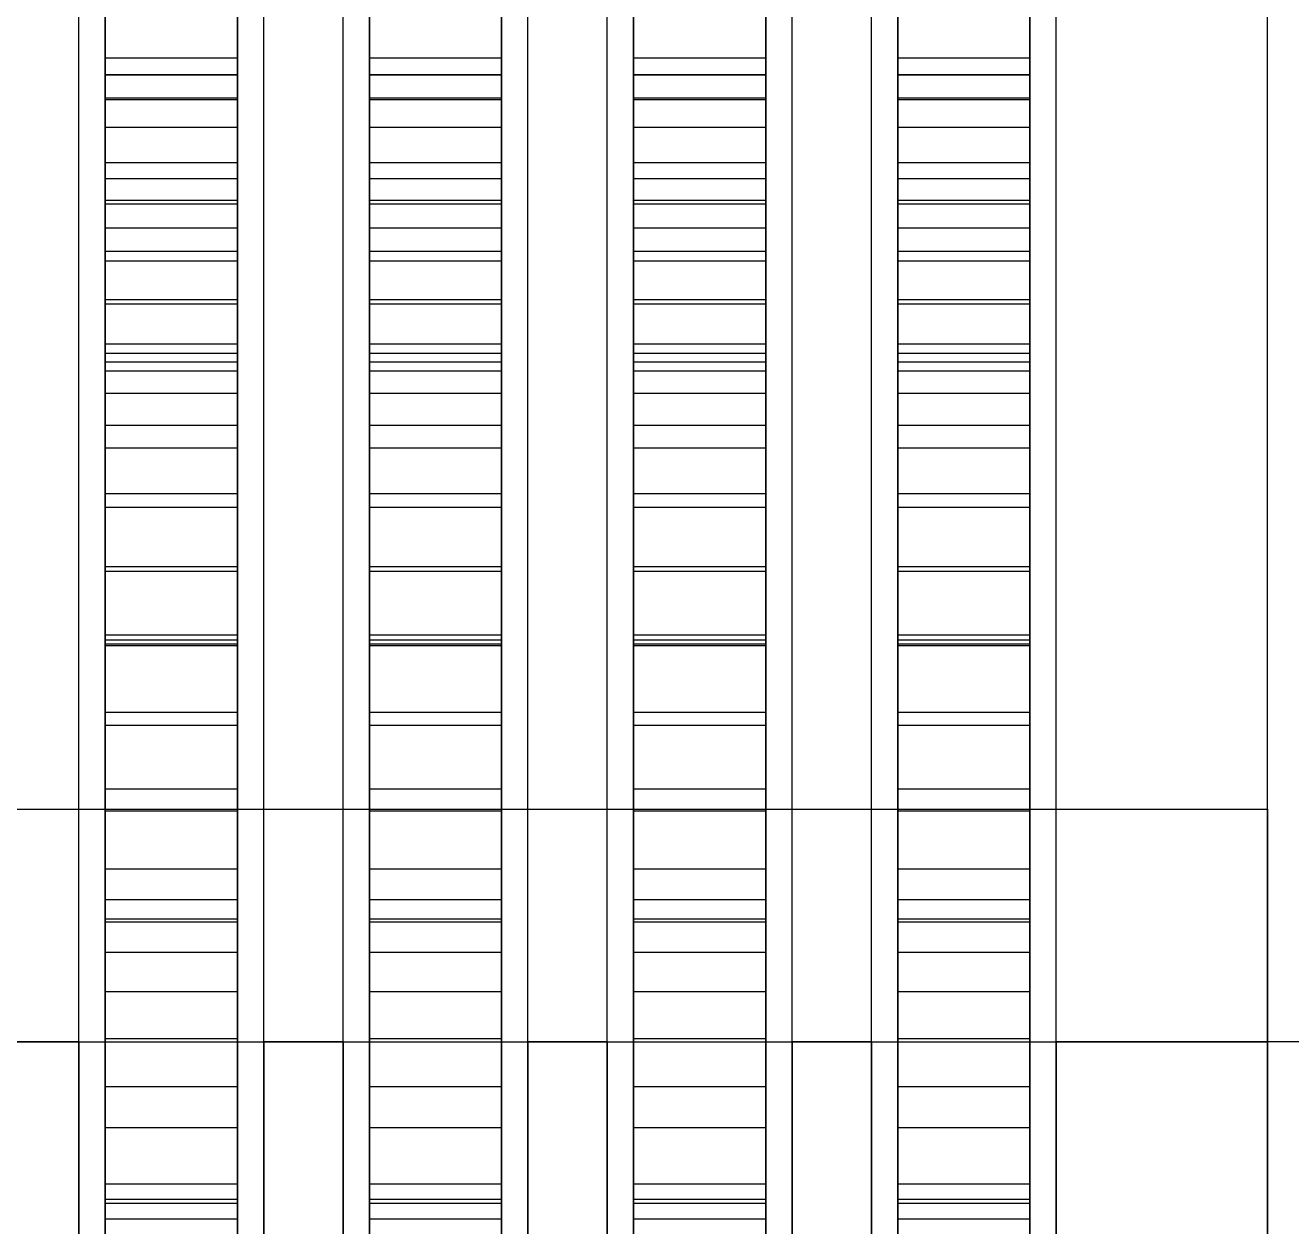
# Model space of a CAD drawing. Header units: millimetres. Extents: x -191664 to 191490, y -197311 to 10263.
# Drawn here: x 365.9 to 461.8, y -117543.9 to -117453.1 of the extents above; entities that cross this region are included whole.
import ezdxf

# ---------------------------------------------------------------- set-up
doc = ezdxf.new("R2010")
doc.units = ezdxf.units.MM
doc.layers.add('DET_briquetadora_frontal', color=7, linetype='Continuous', lineweight=0)
doc.layers.add('R15_COTAS_TRANSPORTE_P', color=1, linetype='Continuous', lineweight=0)
doc.dimstyles.new('PLANTA_20', dxfattribs={"dimtxt": 50, "dimasz": 30, "dimexe": 30, "dimexo": 16, "dimgap": 20, "dimtad": 1, "dimtih": 1, "dimtoh": 1, "dimdec": 1, "dimzin": 0, "dimdsep": 46, "dimcen": 0.09, "dimadec": 0, "dimazin": 0, "dimtfac": 1, "dimtdec": 4, "dimtofl": 0, "dimtmove": 0, "dimatfit": 3, "dimfxl": 1, "dimtolj": 1, "dimtzin": 0, "dimarcsym": 0})

# ---------------------------------------------------------------- blocks, each defined once
blk = doc.blocks.new('*D131')
at = {"layer": 'Defpoints', "color": 0, "transparency": 16777216}
for p in [(1100, -183968.149), (1139.797, -184162.657), (1104.615, -184212), (1304.615, -184212), (1304.615, -184212)]:
    blk.add_point(p, dxfattribs=at)
at = {"layer": 'R15_COTAS_TRANSPORTE_P', "color": 0, "lineweight": -2, "transparency": 16777216}
blk.add_arc((1304.615, -184212), 172.047, 140.00345, 169.99655, dxfattribs=at)
at = {"layer": 'R15_COTAS_TRANSPORTE_P', "color": 0, "transparency": 16777216}
for points in [[(1169.278, -184097.883), (1176.349, -184104.954), (1194.026, -184080.205)], [(1140.165, -184182.55), (1130.204, -184181.678), (1132.569, -184212)]]:
    blk.add_solid(points, dxfattribs=at)
blk = doc.blocks.new('*D132')
at = {"layer": 'Defpoints', "color": 0, "transparency": 16777216}
for p in [(-500, -194490), (-500, -194490), (500, -194490), (203.29, -194656.683), (439.693, -194832.02)]:
    blk.add_point(p, dxfattribs=at)
at = {"layer": 'R15_COTAS_TRANSPORTE_P', "color": 0, "lineweight": -2, "transparency": 16777216}
blk.add_arc((-500, -194490), 722.772, 342.378337, 357.621663, dxfattribs=at)
at = {"layer": 'R15_COTAS_TRANSPORTE_P', "color": 0, "transparency": 16777216}
for points in [[(217.151, -194519.89), (227.149, -194520.097), (222.772, -194490)], [(193.59, -194710.417), (184.124, -194707.193), (179.184, -194737.203)]]:
    blk.add_solid(points, dxfattribs=at)
blk = doc.blocks.new('*D133')
at = {"layer": 'Defpoints', "color": 0, "transparency": 16777216}
for p in [(439.693, -194147.98), (217.885, -194406.091), (-500, -194490), (-500, -194490), (500, -194490)]:
    blk.add_point(p, dxfattribs=at)
at = {"layer": 'R15_COTAS_TRANSPORTE_P', "color": 0, "lineweight": -2, "transparency": 16777216}
blk.add_arc((-500, -194490), 722.772, 2.378337, 17.621663, dxfattribs=at)
at = {"layer": 'R15_COTAS_TRANSPORTE_P', "color": 0, "transparency": 16777216}
for points in [[(184.124, -194272.807), (193.59, -194269.583), (179.184, -194242.797)], [(227.149, -194459.903), (217.151, -194460.11), (222.772, -194490)]]:
    blk.add_solid(points, dxfattribs=at)

msp = doc.modelspace()

# ---------------------------------------------------------------- linework, layer by layer
at = {"layer": 'DET_briquetadora_frontal', "color": 117, "true_color": 0x376c5b}
for p, q in [((372, -117455.522), (372, -117223.687)), ((382, -117455.522), (382, -117223.687)), ((392, -117455.522), (392, -117223.687)), ((402, -117455.522), (402, -117223.687)), ((412, -117455.522), (412, -117223.687)), ((422, -117455.522), (422, -117223.687)), ((432, -117455.522), (432, -117223.687)), ((442, -117455.522), (442, -117223.687)), ((372, -117463.452), (372, -117231.618)), ((382, -117463.452), (382, -117231.618)), ((392, -117463.452), (392, -117231.618)), ((402, -117463.452), (402, -117231.618)), ((412, -117463.452), (412, -117231.618)), ((422, -117463.452), (422, -117231.618)), ((432, -117463.452), (432, -117231.618)), ((442, -117463.452), (442, -117231.618)), ((372, -117436.052), (372, -117456.779)), ((382, -117436.052), (382, -117456.779)), ((392, -117436.052), (392, -117456.779)), ((402, -117436.052), (402, -117456.779)), ((412, -117436.052), (412, -117456.779)), ((422, -117436.052), (422, -117456.779)), ((432, -117436.052), (432, -117456.779)), ((442, -117436.052), (442, -117456.779)), ((372, -117438.484), (372, -117458.674)), ((382, -117438.484), (382, -117458.674)), ((392, -117438.484), (392, -117458.674)), ((402, -117438.484), (402, -117458.674)), ((412, -117438.484), (412, -117458.674)), ((422, -117438.484), (422, -117458.674)), ((432, -117438.484), (432, -117458.674)), ((442, -117438.484), (442, -117458.674)), ((372, -117456.8), (372, -117455.522)), ((372, -117455.522), (382, -117455.522)), ((382, -117456.8), (382, -117455.522)), ((392, -117456.8), (392, -117455.522)), ((392, -117455.522), (402, -117455.522)), ((402, -117456.8), (402, -117455.522)), ((412, -117456.8), (412, -117455.522)), ((412, -117455.522), (422, -117455.522)), ((422, -117456.8), (422, -117455.522)), ((432, -117456.8), (432, -117455.522)), ((432, -117455.522), (442, -117455.522)), ((442, -117456.8), (442, -117455.522)), ((372, -117456.779), (372, -117477.861)), ((372, -117456.779), (382, -117456.779)), ((372, -117458.552), (372, -117456.8)), ((372, -117456.8), (382, -117456.8)), ((382, -117456.779), (382, -117477.861)), ((382, -117458.552), (382, -117456.8)), ((392, -117456.779), (392, -117477.861)), ((392, -117456.779), (402, -117456.779)), ((392, -117458.552), (392, -117456.8)), ((392, -117456.8), (402, -117456.8)), ((402, -117456.779), (402, -117477.861)), ((402, -117458.552), (402, -117456.8)), ((412, -117456.779), (412, -117477.861)), ((412, -117456.779), (422, -117456.779)), ((412, -117458.552), (412, -117456.8)), ((412, -117456.8), (422, -117456.8)), ((422, -117456.779), (422, -117477.861)), ((422, -117458.552), (422, -117456.8)), ((432, -117456.779), (432, -117477.861)), ((432, -117456.779), (442, -117456.779)), ((432, -117458.552), (432, -117456.8)), ((432, -117456.8), (442, -117456.8)), ((442, -117456.779), (442, -117477.861)), ((442, -117458.552), (442, -117456.8)), ((372, -117460.772), (372, -117458.552)), ((372, -117458.552), (382, -117458.552)), ((372, -117458.674), (372, -117479.211)), ((372, -117458.674), (382, -117458.674)), ((382, -117460.772), (382, -117458.552)), ((382, -117458.674), (382, -117479.211)), ((392, -117460.772), (392, -117458.552)), ((392, -117458.552), (402, -117458.552)), ((392, -117458.674), (392, -117479.211)), ((392, -117458.674), (402, -117458.674)), ((402, -117460.772), (402, -117458.552)), ((402, -117458.674), (402, -117479.211)), ((412, -117460.772), (412, -117458.552)), ((412, -117458.552), (422, -117458.552)), ((412, -117458.674), (412, -117479.211)), ((412, -117458.674), (422, -117458.674)), ((422, -117460.772), (422, -117458.552)), ((422, -117458.674), (422, -117479.211)), ((432, -117460.772), (432, -117458.552)), ((432, -117458.552), (442, -117458.552)), ((432, -117458.674), (432, -117479.211)), ((432, -117458.674), (442, -117458.674)), ((442, -117460.772), (442, -117458.552)), ((442, -117458.674), (442, -117479.211)), ((372, -117463.45), (372, -117460.772)), ((372, -117460.772), (382, -117460.772)), ((382, -117463.45), (382, -117460.772)), ((392, -117463.45), (392, -117460.772)), ((392, -117460.772), (402, -117460.772)), ((402, -117463.45), (402, -117460.772)), ((412, -117463.45), (412, -117460.772)), ((412, -117460.772), (422, -117460.772)), ((422, -117463.45), (422, -117460.772)), ((432, -117463.45), (432, -117460.772)), ((432, -117460.772), (442, -117460.772)), ((442, -117463.45), (442, -117460.772)), ((372, -117466.579), (372, -117463.45)), ((372, -117463.45), (382, -117463.45)), ((372, -117464.651), (372, -117463.452)), ((382, -117466.579), (382, -117463.45)), ((382, -117464.651), (382, -117463.452)), ((392, -117466.579), (392, -117463.45)), ((392, -117463.45), (402, -117463.45)), ((392, -117464.651), (392, -117463.452)), ((402, -117466.579), (402, -117463.45)), ((402, -117464.651), (402, -117463.452)), ((412, -117466.579), (412, -117463.45)), ((412, -117463.45), (422, -117463.45)), ((412, -117464.651), (412, -117463.452)), ((422, -117466.579), (422, -117463.45)), ((422, -117464.651), (422, -117463.452)), ((432, -117466.579), (432, -117463.45)), ((432, -117463.45), (442, -117463.45)), ((432, -117464.651), (432, -117463.452)), ((442, -117466.579), (442, -117463.45)), ((442, -117464.651), (442, -117463.452)), ((372, -117466.294), (372, -117464.651)), ((372, -117464.651), (382, -117464.651)), ((382, -117466.294), (382, -117464.651)), ((392, -117466.294), (392, -117464.651)), ((392, -117464.651), (402, -117464.651)), ((402, -117466.294), (402, -117464.651)), ((412, -117466.294), (412, -117464.651)), ((412, -117464.651), (422, -117464.651)), ((422, -117466.294), (422, -117464.651)), ((432, -117466.294), (432, -117464.651)), ((432, -117464.651), (442, -117464.651)), ((442, -117466.294), (442, -117464.651)), ((372, -117468.376), (372, -117466.294)), ((372, -117466.294), (382, -117466.294)), ((372, -117470.144), (372, -117466.579)), ((372, -117466.579), (382, -117466.579)), ((382, -117468.376), (382, -117466.294)), ((382, -117470.144), (382, -117466.579)), ((392, -117468.376), (392, -117466.294)), ((392, -117466.294), (402, -117466.294)), ((392, -117470.144), (392, -117466.579)), ((392, -117466.579), (402, -117466.579)), ((402, -117468.376), (402, -117466.294)), ((402, -117470.144), (402, -117466.579)), ((412, -117468.376), (412, -117466.294)), ((412, -117466.294), (422, -117466.294)), ((412, -117470.144), (412, -117466.579)), ((412, -117466.579), (422, -117466.579)), ((422, -117468.376), (422, -117466.294)), ((422, -117470.144), (422, -117466.579)), ((432, -117468.376), (432, -117466.294)), ((432, -117466.294), (442, -117466.294)), ((432, -117470.144), (432, -117466.579)), ((432, -117466.579), (442, -117466.579)), ((442, -117468.376), (442, -117466.294)), ((442, -117470.144), (442, -117466.579)), ((372, -117470.889), (372, -117468.376)), ((372, -117468.376), (382, -117468.376)), ((382, -117470.889), (382, -117468.376)), ((392, -117470.889), (392, -117468.376)), ((392, -117468.376), (402, -117468.376)), ((402, -117470.889), (402, -117468.376)), ((412, -117470.889), (412, -117468.376)), ((412, -117468.376), (422, -117468.376)), ((422, -117470.889), (422, -117468.376)), ((432, -117470.889), (432, -117468.376)), ((432, -117468.376), (442, -117468.376)), ((442, -117470.889), (442, -117468.376)), ((372, -117474.134), (372, -117470.144)), ((372, -117470.144), (382, -117470.144)), ((382, -117474.134), (382, -117470.144)), ((392, -117474.134), (392, -117470.144)), ((392, -117470.144), (402, -117470.144)), ((402, -117474.134), (402, -117470.144)), ((412, -117474.134), (412, -117470.144)), ((412, -117470.144), (422, -117470.144)), ((422, -117474.134), (422, -117470.144)), ((432, -117474.134), (432, -117470.144)), ((432, -117470.144), (442, -117470.144)), ((442, -117474.134), (442, -117470.144)), ((372, -117473.823), (372, -117470.889)), ((372, -117470.889), (382, -117470.889)), ((382, -117473.823), (382, -117470.889)), ((392, -117473.823), (392, -117470.889)), ((392, -117470.889), (402, -117470.889)), ((402, -117473.823), (402, -117470.889)), ((412, -117473.823), (412, -117470.889)), ((412, -117470.889), (422, -117470.889)), ((422, -117473.823), (422, -117470.889)), ((432, -117473.823), (432, -117470.889)), ((432, -117470.889), (442, -117470.889)), ((442, -117473.823), (442, -117470.889)), ((372, -117477.168), (372, -117473.823)), ((372, -117473.823), (382, -117473.823)), ((372, -117478.533), (372, -117474.134)), ((372, -117474.134), (382, -117474.134)), ((382, -117477.168), (382, -117473.823)), ((382, -117478.533), (382, -117474.134)), ((392, -117477.168), (392, -117473.823)), ((392, -117473.823), (402, -117473.823)), ((392, -117478.533), (392, -117474.134)), ((392, -117474.134), (402, -117474.134)), ((402, -117477.168), (402, -117473.823)), ((402, -117478.533), (402, -117474.134)), ((412, -117477.168), (412, -117473.823)), ((412, -117473.823), (422, -117473.823)), ((412, -117478.533), (412, -117474.134)), ((412, -117474.134), (422, -117474.134)), ((422, -117477.168), (422, -117473.823)), ((422, -117478.533), (422, -117474.134)), ((432, -117477.168), (432, -117473.823)), ((432, -117473.823), (442, -117473.823)), ((432, -117478.533), (432, -117474.134)), ((432, -117474.134), (442, -117474.134)), ((442, -117477.168), (442, -117473.823)), ((442, -117478.533), (442, -117474.134)), ((372, -117480.91), (372, -117477.168)), ((372, -117477.168), (382, -117477.168)), ((382, -117480.91), (382, -117477.168)), ((392, -117480.91), (392, -117477.168)), ((392, -117477.168), (402, -117477.168)), ((402, -117480.91), (402, -117477.168)), ((412, -117480.91), (412, -117477.168)), ((412, -117477.168), (422, -117477.168)), ((422, -117480.91), (422, -117477.168)), ((432, -117480.91), (432, -117477.168)), ((432, -117477.168), (442, -117477.168)), ((442, -117480.91), (442, -117477.168)), ((372, -117477.861), (372, -117499.197)), ((372, -117477.861), (382, -117477.861)), ((382, -117477.861), (382, -117499.197)), ((392, -117477.861), (392, -117499.197)), ((392, -117477.861), (402, -117477.861)), ((402, -117477.861), (402, -117499.197)), ((412, -117477.861), (412, -117499.197)), ((412, -117477.861), (422, -117477.861)), ((422, -117477.861), (422, -117499.197)), ((432, -117477.861), (432, -117499.197)), ((432, -117477.861), (442, -117477.861)), ((442, -117477.861), (442, -117499.197)), ((372, -117483.325), (372, -117478.533)), ((372, -117478.533), (382, -117478.533)), ((382, -117483.325), (382, -117478.533)), ((392, -117483.325), (392, -117478.533)), ((392, -117478.533), (402, -117478.533)), ((402, -117483.325), (402, -117478.533)), ((412, -117483.325), (412, -117478.533)), ((412, -117478.533), (422, -117478.533)), ((422, -117483.325), (422, -117478.533)), ((432, -117483.325), (432, -117478.533)), ((432, -117478.533), (442, -117478.533)), ((442, -117483.325), (442, -117478.533)), ((372, -117479.211), (372, -117499.994)), ((372, -117479.211), (382, -117479.211)), ((382, -117479.211), (382, -117499.994)), ((392, -117479.211), (392, -117499.994)), ((392, -117479.211), (402, -117479.211)), ((402, -117479.211), (402, -117499.994)), ((412, -117479.211), (412, -117499.994)), ((412, -117479.211), (422, -117479.211)), ((422, -117479.211), (422, -117499.994)), ((432, -117479.211), (432, -117499.994)), ((432, -117479.211), (442, -117479.211)), ((442, -117479.211), (442, -117499.994)), ((372, -117485.036), (372, -117480.91)), ((372, -117480.91), (382, -117480.91)), ((382, -117485.036), (382, -117480.91)), ((392, -117485.036), (392, -117480.91)), ((392, -117480.91), (402, -117480.91)), ((402, -117485.036), (402, -117480.91)), ((412, -117485.036), (412, -117480.91)), ((412, -117480.91), (422, -117480.91)), ((422, -117485.036), (422, -117480.91)), ((432, -117485.036), (432, -117480.91)), ((432, -117480.91), (442, -117480.91)), ((442, -117485.036), (442, -117480.91)), ((372, -117488.491), (372, -117483.325)), ((372, -117483.325), (382, -117483.325)), ((382, -117488.491), (382, -117483.325)), ((392, -117488.491), (392, -117483.325)), ((392, -117483.325), (402, -117483.325)), ((402, -117488.491), (402, -117483.325)), ((412, -117488.491), (412, -117483.325)), ((412, -117483.325), (422, -117483.325)), ((422, -117488.491), (422, -117483.325)), ((432, -117488.491), (432, -117483.325)), ((432, -117483.325), (442, -117483.325)), ((442, -117488.491), (442, -117483.325)), ((372, -117489.531), (372, -117485.036)), ((372, -117485.036), (382, -117485.036)), ((382, -117489.531), (382, -117485.036)), ((392, -117489.531), (392, -117485.036)), ((392, -117485.036), (402, -117485.036)), ((402, -117489.531), (402, -117485.036)), ((412, -117489.531), (412, -117485.036)), ((412, -117485.036), (422, -117485.036)), ((422, -117489.531), (422, -117485.036)), ((432, -117489.531), (432, -117485.036)), ((432, -117485.036), (442, -117485.036)), ((442, -117489.531), (442, -117485.036)), ((372, -117494.013), (372, -117488.491)), ((372, -117488.491), (382, -117488.491)), ((382, -117494.013), (382, -117488.491)), ((392, -117494.013), (392, -117488.491)), ((392, -117488.491), (402, -117488.491)), ((402, -117494.013), (402, -117488.491)), ((412, -117494.013), (412, -117488.491)), ((412, -117488.491), (422, -117488.491)), ((422, -117494.013), (422, -117488.491)), ((432, -117494.013), (432, -117488.491)), ((432, -117488.491), (442, -117488.491)), ((442, -117494.013), (442, -117488.491)), ((372, -117494.377), (372, -117489.531)), ((372, -117489.531), (382, -117489.531)), ((382, -117494.377), (382, -117489.531)), ((392, -117494.377), (392, -117489.531)), ((392, -117489.531), (402, -117489.531)), ((402, -117494.377), (402, -117489.531)), ((412, -117494.377), (412, -117489.531)), ((412, -117489.531), (422, -117489.531)), ((422, -117494.377), (422, -117489.531)), ((432, -117494.377), (432, -117489.531)), ((432, -117489.531), (442, -117489.531)), ((442, -117494.377), (442, -117489.531)), ((372, -117499.87), (372, -117494.013)), ((372, -117494.013), (382, -117494.013)), ((372, -117499.557), (372, -117494.377)), ((372, -117494.377), (382, -117494.377)), ((382, -117499.87), (382, -117494.013)), ((382, -117499.557), (382, -117494.377)), ((392, -117499.87), (392, -117494.013)), ((392, -117494.013), (402, -117494.013)), ((392, -117499.557), (392, -117494.377)), ((392, -117494.377), (402, -117494.377)), ((402, -117499.87), (402, -117494.013)), ((402, -117499.557), (402, -117494.377)), ((412, -117499.87), (412, -117494.013)), ((412, -117494.013), (422, -117494.013)), ((412, -117499.557), (412, -117494.377)), ((412, -117494.377), (422, -117494.377)), ((422, -117499.87), (422, -117494.013)), ((422, -117499.557), (422, -117494.377)), ((432, -117499.87), (432, -117494.013)), ((432, -117494.013), (442, -117494.013)), ((432, -117499.557), (432, -117494.377)), ((432, -117494.377), (442, -117494.377)), ((442, -117499.87), (442, -117494.013)), ((442, -117499.557), (442, -117494.377)), ((372, -117499.197), (372, -117520.682)), ((372, -117499.197), (382, -117499.197)), ((382, -117499.197), (382, -117520.682)), ((392, -117499.197), (392, -117520.682)), ((392, -117499.197), (402, -117499.197)), ((402, -117499.197), (402, -117520.682)), ((412, -117499.197), (412, -117520.682)), ((412, -117499.197), (422, -117499.197)), ((422, -117499.197), (422, -117520.682)), ((432, -117499.197), (432, -117520.682)), ((432, -117499.197), (442, -117499.197)), ((442, -117499.197), (442, -117520.682)), ((372, -117505.05), (372, -117499.557)), ((372, -117499.557), (382, -117499.557)), ((372, -117506.039), (372, -117499.87)), ((372, -117499.87), (382, -117499.87)), ((372, -117499.994), (372, -117520.923)), ((372, -117499.994), (382, -117499.994)), ((382, -117505.05), (382, -117499.557)), ((382, -117506.039), (382, -117499.87)), ((382, -117499.994), (382, -117520.923)), ((392, -117505.05), (392, -117499.557)), ((392, -117499.557), (402, -117499.557)), ((392, -117506.039), (392, -117499.87)), ((392, -117499.87), (402, -117499.87)), ((392, -117499.994), (392, -117520.923)), ((392, -117499.994), (402, -117499.994)), ((402, -117505.05), (402, -117499.557)), ((402, -117506.039), (402, -117499.87)), ((402, -117499.994), (402, -117520.923)), ((412, -117505.05), (412, -117499.557)), ((412, -117499.557), (422, -117499.557)), ((412, -117506.039), (412, -117499.87)), ((412, -117499.87), (422, -117499.87)), ((412, -117499.994), (412, -117520.923)), ((412, -117499.994), (422, -117499.994)), ((422, -117505.05), (422, -117499.557)), ((422, -117506.039), (422, -117499.87)), ((422, -117499.994), (422, -117520.923)), ((432, -117505.05), (432, -117499.557)), ((432, -117499.557), (442, -117499.557)), ((432, -117506.039), (432, -117499.87)), ((432, -117499.87), (442, -117499.87)), ((432, -117499.994), (432, -117520.923)), ((432, -117499.994), (442, -117499.994)), ((442, -117505.05), (442, -117499.557)), ((442, -117506.039), (442, -117499.87)), ((442, -117499.994), (442, -117520.923)), ((372, -117510.837), (372, -117505.05)), ((372, -117505.05), (382, -117505.05)), ((382, -117510.837), (382, -117505.05)), ((392, -117510.837), (392, -117505.05)), ((392, -117505.05), (402, -117505.05)), ((402, -117510.837), (402, -117505.05)), ((412, -117510.837), (412, -117505.05)), ((412, -117505.05), (422, -117505.05)), ((422, -117510.837), (422, -117505.05)), ((432, -117510.837), (432, -117505.05)), ((432, -117505.05), (442, -117505.05)), ((442, -117510.837), (442, -117505.05)), ((372, -117512.499), (372, -117506.039)), ((372, -117506.039), (382, -117506.039)), ((382, -117512.499), (382, -117506.039)), ((392, -117512.499), (392, -117506.039)), ((392, -117506.039), (402, -117506.039)), ((402, -117512.499), (402, -117506.039)), ((412, -117512.499), (412, -117506.039)), ((412, -117506.039), (422, -117506.039)), ((422, -117512.499), (422, -117506.039)), ((432, -117512.499), (432, -117506.039)), ((432, -117506.039), (442, -117506.039)), ((442, -117512.499), (442, -117506.039)), ((372, -117516.896), (372, -117510.837)), ((372, -117510.837), (382, -117510.837)), ((382, -117516.896), (382, -117510.837)), ((392, -117516.896), (392, -117510.837)), ((392, -117510.837), (402, -117510.837)), ((402, -117516.896), (402, -117510.837)), ((412, -117516.896), (412, -117510.837)), ((412, -117510.837), (422, -117510.837)), ((422, -117516.896), (422, -117510.837)), ((432, -117516.896), (432, -117510.837)), ((432, -117510.837), (442, -117510.837)), ((442, -117516.896), (442, -117510.837)), ((372, -117519.224), (372, -117512.499)), ((372, -117512.499), (382, -117512.499)), ((382, -117519.224), (382, -117512.499)), ((392, -117519.224), (392, -117512.499)), ((392, -117512.499), (402, -117512.499)), ((402, -117519.224), (402, -117512.499)), ((412, -117519.224), (412, -117512.499)), ((412, -117512.499), (422, -117512.499)), ((422, -117519.224), (422, -117512.499)), ((432, -117519.224), (432, -117512.499)), ((432, -117512.499), (442, -117512.499)), ((442, -117519.224), (442, -117512.499)), ((372, -117523.204), (372, -117516.896)), ((372, -117516.896), (382, -117516.896)), ((382, -117523.204), (382, -117516.896)), ((392, -117523.204), (392, -117516.896)), ((392, -117516.896), (402, -117516.896)), ((402, -117523.204), (402, -117516.896)), ((412, -117523.204), (412, -117516.896)), ((412, -117516.896), (422, -117516.896)), ((422, -117523.204), (422, -117516.896)), ((432, -117523.204), (432, -117516.896)), ((432, -117516.896), (442, -117516.896)), ((442, -117523.204), (442, -117516.896)), ((372, -117526.189), (372, -117519.224)), ((372, -117519.224), (382, -117519.224)), ((382, -117526.189), (382, -117519.224)), ((392, -117526.189), (392, -117519.224)), ((392, -117519.224), (402, -117519.224)), ((402, -117526.189), (402, -117519.224)), ((412, -117526.189), (412, -117519.224)), ((412, -117519.224), (422, -117519.224)), ((422, -117526.189), (422, -117519.224)), ((432, -117526.189), (432, -117519.224)), ((432, -117519.224), (442, -117519.224)), ((442, -117526.189), (442, -117519.224)), ((372, -117520.682), (372, -117542.212)), ((372, -117520.682), (382, -117520.682)), ((372, -117520.923), (372, -117541.896)), ((372, -117520.923), (382, -117520.923)), ((382, -117520.682), (382, -117542.212)), ((382, -117520.923), (382, -117541.896)), ((392, -117520.682), (392, -117542.212)), ((392, -117520.682), (402, -117520.682)), ((392, -117520.923), (392, -117541.896)), ((392, -117520.923), (402, -117520.923)), ((402, -117520.682), (402, -117542.212)), ((402, -117520.923), (402, -117541.896)), ((412, -117520.682), (412, -117542.212)), ((412, -117520.682), (422, -117520.682)), ((412, -117520.923), (412, -117541.896)), ((412, -117520.923), (422, -117520.923)), ((422, -117520.682), (422, -117542.212)), ((422, -117520.923), (422, -117541.896)), ((432, -117520.682), (432, -117542.212)), ((432, -117520.682), (442, -117520.682)), ((432, -117520.923), (432, -117541.896)), ((432, -117520.923), (442, -117520.923)), ((442, -117520.682), (442, -117542.212)), ((442, -117520.923), (442, -117541.896)), ((372, -117529.737), (372, -117523.204)), ((372, -117523.204), (382, -117523.204)), ((382, -117529.737), (382, -117523.204)), ((392, -117529.737), (392, -117523.204)), ((392, -117523.204), (402, -117523.204)), ((402, -117529.737), (402, -117523.204)), ((412, -117529.737), (412, -117523.204)), ((412, -117523.204), (422, -117523.204)), ((422, -117529.737), (422, -117523.204)), ((432, -117529.737), (432, -117523.204)), ((432, -117523.204), (442, -117523.204)), ((442, -117529.737), (442, -117523.204)), ((372, -117533.368), (372, -117526.189)), ((372, -117526.189), (382, -117526.189)), ((382, -117533.368), (382, -117526.189)), ((392, -117533.368), (392, -117526.189)), ((392, -117526.189), (402, -117526.189)), ((402, -117533.368), (402, -117526.189)), ((412, -117533.368), (412, -117526.189)), ((412, -117526.189), (422, -117526.189)), ((422, -117533.368), (422, -117526.189)), ((432, -117533.368), (432, -117526.189)), ((432, -117526.189), (442, -117526.189)), ((442, -117533.368), (442, -117526.189)), ((372, -117536.471), (372, -117529.737)), ((372, -117529.737), (382, -117529.737)), ((382, -117536.471), (382, -117529.737)), ((392, -117536.471), (392, -117529.737)), ((392, -117529.737), (402, -117529.737)), ((402, -117536.471), (402, -117529.737)), ((412, -117536.471), (412, -117529.737)), ((412, -117529.737), (422, -117529.737)), ((422, -117536.471), (422, -117529.737)), ((432, -117536.471), (432, -117529.737)), ((432, -117529.737), (442, -117529.737)), ((442, -117536.471), (442, -117529.737)), ((372, -117540.735), (372, -117533.368)), ((372, -117533.368), (382, -117533.368)), ((382, -117540.735), (382, -117533.368)), ((392, -117540.735), (392, -117533.368)), ((392, -117533.368), (402, -117533.368)), ((402, -117540.735), (402, -117533.368)), ((412, -117540.735), (412, -117533.368)), ((412, -117533.368), (422, -117533.368)), ((422, -117540.735), (422, -117533.368)), ((432, -117540.735), (432, -117533.368)), ((432, -117533.368), (442, -117533.368)), ((442, -117540.735), (442, -117533.368)), ((372, -117543.381), (372, -117536.471)), ((372, -117536.471), (382, -117536.471)), ((382, -117543.381), (382, -117536.471)), ((392, -117543.381), (392, -117536.471)), ((392, -117536.471), (402, -117536.471)), ((402, -117543.381), (402, -117536.471)), ((412, -117543.381), (412, -117536.471)), ((412, -117536.471), (422, -117536.471)), ((422, -117543.381), (422, -117536.471)), ((432, -117543.381), (432, -117536.471)), ((432, -117536.471), (442, -117536.471)), ((442, -117543.381), (442, -117536.471)), ((372, -117548.262), (372, -117540.735)), ((372, -117540.735), (382, -117540.735)), ((382, -117548.262), (382, -117540.735)), ((392, -117548.262), (392, -117540.735)), ((392, -117540.735), (402, -117540.735)), ((402, -117548.262), (402, -117540.735)), ((412, -117548.262), (412, -117540.735)), ((412, -117540.735), (422, -117540.735)), ((422, -117548.262), (422, -117540.735)), ((432, -117548.262), (432, -117540.735)), ((432, -117540.735), (442, -117540.735)), ((442, -117548.262), (442, -117540.735)), ((372, -117541.896), (372, -117562.811)), ((372, -117541.896), (382, -117541.896)), ((372, -117542.212), (372, -117563.683)), ((372, -117542.212), (382, -117542.212)), ((382, -117541.896), (382, -117562.811)), ((382, -117542.212), (382, -117563.683)), ((392, -117541.896), (392, -117562.811)), ((392, -117541.896), (402, -117541.896)), ((392, -117542.212), (392, -117563.683)), ((392, -117542.212), (402, -117542.212)), ((402, -117541.896), (402, -117562.811)), ((402, -117542.212), (402, -117563.683)), ((412, -117541.896), (412, -117562.811)), ((412, -117541.896), (422, -117541.896)), ((412, -117542.212), (412, -117563.683)), ((412, -117542.212), (422, -117542.212)), ((422, -117541.896), (422, -117562.811)), ((422, -117542.212), (422, -117563.683)), ((432, -117541.896), (432, -117562.811)), ((432, -117541.896), (442, -117541.896)), ((432, -117542.212), (432, -117563.683)), ((432, -117542.212), (442, -117542.212)), ((442, -117541.896), (442, -117562.811)), ((442, -117542.212), (442, -117563.683)), ((372, -117550.441), (372, -117543.381)), ((372, -117543.381), (382, -117543.381)), ((382, -117550.441), (382, -117543.381)), ((392, -117550.441), (392, -117543.381)), ((392, -117543.381), (402, -117543.381)), ((402, -117550.441), (402, -117543.381)), ((412, -117550.441), (412, -117543.381)), ((412, -117543.381), (422, -117543.381)), ((422, -117550.441), (422, -117543.381)), ((432, -117550.441), (432, -117543.381)), ((432, -117543.381), (442, -117543.381)), ((442, -117550.441), (442, -117543.381))]:
    msp.add_line(p, q, dxfattribs=at)
at = {"layer": 'DET_briquetadora_frontal', "color": 9, "true_color": 0xb9c3c2}
for p, q in [((460, -117459.262), (460, -117446.208)), ((370, -117470.741), (370, -117451.367)), ((384, -117470.741), (384, -117451.367)), ((390, -117470.741), (390, -117451.367)), ((404, -117470.741), (404, -117451.367)), ((410, -117470.741), (410, -117451.367)), ((424, -117470.741), (424, -117451.367)), ((430, -117470.741), (430, -117451.367)), ((444, -117470.741), (444, -117451.367)), ((460, -117470.741), (460, -117451.367)), ((370, -117471.473), (370, -117452.354)), ((384, -117471.473), (384, -117452.354)), ((390, -117471.473), (390, -117452.354)), ((404, -117471.473), (404, -117452.354)), ((410, -117471.473), (410, -117452.354)), ((424, -117471.473), (424, -117452.354)), ((430, -117471.473), (430, -117452.354)), ((444, -117471.473), (444, -117452.354)), ((370, -117456.659), (370, -117453.764)), ((384, -117456.659), (384, -117453.764)), ((390, -117456.659), (390, -117453.764)), ((404, -117456.659), (404, -117453.764)), ((410, -117456.659), (410, -117453.764)), ((424, -117456.659), (424, -117453.764)), ((430, -117456.659), (430, -117453.764)), ((444, -117456.659), (444, -117453.764)), ((460, -117456.659), (460, -117453.764)), ((370, -117462.386), (370, -117456.659)), ((384, -117462.386), (384, -117456.659)), ((390, -117462.386), (390, -117456.659)), ((404, -117462.386), (404, -117456.659)), ((410, -117462.386), (410, -117456.659)), ((424, -117462.386), (424, -117456.659)), ((430, -117462.386), (430, -117456.659)), ((444, -117462.386), (444, -117456.659)), ((460, -117462.386), (460, -117456.659)), ((460, -117474.725), (460, -117459.262)), ((460, -117466.326), (460, -117460.712)), ((370, -117470.817), (370, -117462.386)), ((384, -117470.817), (384, -117462.386)), ((390, -117470.817), (390, -117462.386)), ((404, -117470.817), (404, -117462.386)), ((410, -117470.817), (410, -117462.386)), ((424, -117470.817), (424, -117462.386)), ((430, -117470.817), (430, -117462.386)), ((444, -117470.817), (444, -117462.386)), ((460, -117470.817), (460, -117462.386)), ((370, -117467.072), (370, -117463.81)), ((384, -117467.072), (384, -117463.81)), ((390, -117467.072), (390, -117463.81)), ((404, -117467.072), (404, -117463.81)), ((410, -117467.072), (410, -117463.81)), ((424, -117467.072), (424, -117463.81)), ((430, -117467.072), (430, -117463.81)), ((444, -117467.072), (444, -117463.81)), ((460, -117477.098), (460, -117466.326)), ((370, -117473.507), (370, -117467.072)), ((384, -117473.507), (384, -117467.072)), ((390, -117473.507), (390, -117467.072)), ((404, -117473.507), (404, -117467.072)), ((410, -117473.507), (410, -117467.072)), ((424, -117473.507), (424, -117467.072)), ((430, -117473.507), (430, -117467.072)), ((444, -117473.507), (444, -117467.072)), ((370, -117490.358), (370, -117470.741)), ((370, -117481.762), (370, -117470.817)), ((370, -117490.842), (370, -117471.473)), ((384, -117490.358), (384, -117470.741)), ((384, -117481.762), (384, -117470.817)), ((384, -117490.842), (384, -117471.473)), ((390, -117490.358), (390, -117470.741)), ((390, -117481.762), (390, -117470.817)), ((390, -117490.842), (390, -117471.473)), ((404, -117490.358), (404, -117470.741)), ((404, -117481.762), (404, -117470.817)), ((404, -117490.842), (404, -117471.473)), ((410, -117490.358), (410, -117470.741)), ((410, -117481.762), (410, -117470.817)), ((410, -117490.842), (410, -117471.473)), ((424, -117490.358), (424, -117470.741)), ((424, -117481.762), (424, -117470.817)), ((424, -117490.842), (424, -117471.473)), ((430, -117490.358), (430, -117470.741)), ((430, -117481.762), (430, -117470.817)), ((430, -117490.842), (430, -117471.473)), ((444, -117490.358), (444, -117470.741)), ((444, -117481.762), (444, -117470.817)), ((444, -117490.842), (444, -117471.473)), ((460, -117490.358), (460, -117470.741)), ((460, -117481.762), (460, -117470.817)), ((370, -117482.94), (370, -117473.507)), ((384, -117482.94), (384, -117473.507)), ((390, -117482.94), (390, -117473.507)), ((404, -117482.94), (404, -117473.507)), ((410, -117482.94), (410, -117473.507)), ((424, -117482.94), (424, -117473.507)), ((430, -117482.94), (430, -117473.507)), ((444, -117482.94), (444, -117473.507)), ((460, -117492.07), (460, -117474.725)), ((460, -117492.155), (460, -117477.098)), ((370, -117494.978), (370, -117481.762)), ((384, -117494.978), (384, -117481.762)), ((390, -117494.978), (390, -117481.762)), ((404, -117494.978), (404, -117481.762)), ((410, -117494.978), (410, -117481.762)), ((424, -117494.978), (424, -117481.762)), ((430, -117494.978), (430, -117481.762)), ((444, -117494.978), (444, -117481.762)), ((460, -117494.978), (460, -117481.762)), ((370, -117495.113), (370, -117482.94)), ((384, -117495.113), (384, -117482.94)), ((390, -117495.113), (390, -117482.94)), ((404, -117495.113), (404, -117482.94)), ((410, -117495.113), (410, -117482.94)), ((424, -117495.113), (424, -117482.94)), ((430, -117495.113), (430, -117482.94)), ((444, -117495.113), (444, -117482.94)), ((370, -117510.138), (370, -117490.358)), ((384, -117510.138), (384, -117490.358)), ((390, -117510.138), (390, -117490.358)), ((404, -117510.138), (404, -117490.358)), ((410, -117510.138), (410, -117490.358)), ((424, -117510.138), (424, -117490.358)), ((430, -117510.138), (430, -117490.358)), ((444, -117510.138), (444, -117490.358)), ((460, -117494.404), (460, -117489.963)), ((460, -117510.138), (460, -117490.358)), ((370, -117510.379), (370, -117490.842)), ((384, -117510.379), (384, -117490.842)), ((390, -117510.379), (390, -117490.842)), ((404, -117510.379), (404, -117490.842)), ((410, -117510.379), (410, -117490.842)), ((424, -117510.379), (424, -117490.842)), ((430, -117510.379), (430, -117490.842)), ((444, -117510.379), (444, -117490.842)), ((460, -117510.706), (460, -117492.07)), ((460, -117510.279), (460, -117492.155)), ((460, -117502.407), (460, -117494.404)), ((370, -117510.168), (370, -117494.978)), ((370, -117509.694), (370, -117495.113)), ((384, -117510.168), (384, -117494.978)), ((384, -117509.694), (384, -117495.113)), ((390, -117510.168), (390, -117494.978)), ((390, -117509.694), (390, -117495.113)), ((404, -117510.168), (404, -117494.978)), ((404, -117509.694), (404, -117495.113)), ((410, -117510.168), (410, -117494.978)), ((410, -117509.694), (410, -117495.113)), ((424, -117510.168), (424, -117494.978)), ((424, -117509.694), (424, -117495.113)), ((430, -117510.168), (430, -117494.978)), ((430, -117509.694), (430, -117495.113)), ((444, -117510.168), (444, -117494.978)), ((444, -117509.694), (444, -117495.113)), ((460, -117510.168), (460, -117494.978)), ((460, -117512.386), (460, -117502.407)), ((370, -117526.286), (370, -117509.694)), ((384, -117526.286), (384, -117509.694)), ((390, -117526.286), (390, -117509.694)), ((404, -117526.286), (404, -117509.694)), ((410, -117526.286), (410, -117509.694)), ((424, -117526.286), (424, -117509.694)), ((430, -117526.286), (430, -117509.694)), ((444, -117526.286), (444, -117509.694)), ((370, -117530), (370, -117510.138)), ((370, -117526.995), (370, -117510.168)), ((370, -117530), (370, -117510.379)), ((384, -117530), (384, -117510.138)), ((384, -117526.995), (384, -117510.168)), ((384, -117530), (384, -117510.379)), ((390, -117530), (390, -117510.138)), ((390, -117526.995), (390, -117510.168)), ((390, -117530), (390, -117510.379)), ((404, -117530), (404, -117510.138)), ((404, -117526.995), (404, -117510.168)), ((404, -117530), (404, -117510.379)), ((410, -117530), (410, -117510.138)), ((410, -117526.995), (410, -117510.168)), ((410, -117530), (410, -117510.379)), ((424, -117530), (424, -117510.138)), ((424, -117526.995), (424, -117510.168)), ((424, -117530), (424, -117510.379)), ((430, -117530), (430, -117510.138)), ((430, -117526.995), (430, -117510.168)), ((430, -117530), (430, -117510.379)), ((444, -117530), (444, -117510.138)), ((444, -117526.995), (444, -117510.168)), ((444, -117530), (444, -117510.379)), ((460, -117530), (460, -117510.138)), ((460, -117526.995), (460, -117510.168)), ((460, -117530), (460, -117510.279)), ((460, -117530), (460, -117510.706)), ((310, -117512.386), (460, -117512.386)), ((460, -117512.386), (460, -117522.365)), ((460, -117522.365), (460, -117530.368)), ((370, -117544.436), (370, -117526.286)), ((370, -117545.082), (370, -117526.995)), ((384, -117544.436), (384, -117526.286)), ((384, -117545.082), (384, -117526.995)), ((390, -117544.436), (390, -117526.286)), ((390, -117545.082), (390, -117526.995)), ((404, -117544.436), (404, -117526.286)), ((404, -117545.082), (404, -117526.995)), ((410, -117544.436), (410, -117526.286)), ((410, -117545.082), (410, -117526.995)), ((424, -117544.436), (424, -117526.286)), ((424, -117545.082), (424, -117526.995)), ((430, -117544.436), (430, -117526.286)), ((430, -117545.082), (430, -117526.995)), ((444, -117544.436), (444, -117526.286)), ((444, -117545.082), (444, -117526.995)), ((460, -117545.082), (460, -117526.995)), ((310, -117530), (460, -117530)), ((370, -117530), (364, -117530)), ((370, -117530), (384, -117530)), ((370, -117530), (370, -117549.862)), ((370, -117530), (370, -117549.621)), ((390, -117530), (384, -117530)), ((384, -117530), (384, -117549.862)), ((384, -117530), (384, -117549.621)), ((390, -117530), (404, -117530)), ((390, -117530), (390, -117549.862)), ((390, -117530), (390, -117549.621)), ((410, -117530), (404, -117530)), ((404, -117530), (404, -117549.862)), ((404, -117530), (404, -117549.621)), ((410, -117530), (424, -117530)), ((410, -117530), (410, -117549.862)), ((410, -117530), (410, -117549.621)), ((430, -117530), (424, -117530)), ((424, -117530), (424, -117549.862)), ((424, -117530), (424, -117549.621)), ((430, -117530), (444, -117530)), ((430, -117530), (430, -117549.862)), ((430, -117530), (430, -117549.621)), ((460, -117530), (444, -117530)), ((444, -117530), (444, -117549.862)), ((444, -117530), (444, -117549.621)), ((460, -117530), (460, -117549.721)), ((480, -117530), (460, -117530)), ((460, -117530), (460, -117549.862)), ((460, -117530), (460, -117549.294)), ((460, -117530.368), (460, -117534.809))]:
    msp.add_line(p, q, dxfattribs=at)

# ---------------------------------------------------------------- dimensions: what is measured, and where the dimension line sits
at = {"layer": 'R15_COTAS_TRANSPORTE_P'}
for base, line1, line2, picture, middle in [((217.885, -194406.091), ((-500, -194490), (500, -194490)), ((-500, -194490), (439.693, -194147.98)), '*D133', (191490.461, -33543.688)), ((203.29, -194656.683), ((-500, -194490), (500, -194490)), ((-500, -194490), (439.693, -194832.02)), '*D132', (-191664.109, -34001.98)), ((1139.797, -184162.657), ((1304.615, -184212), (1104.615, -184212)), ((1304.615, -184212), (1100, -183968.149)), '*D131', (-166426.351, -78863.508))]:
    dim = msp.add_angular_dim_2l(base=base, line1=line1, line2=line2, dimstyle='PLANTA_20', dxfattribs=at)
    dim.commit()
    dim.dimension.update_dxf_attribs({"geometry": picture, "text_midpoint": middle})

doc.saveas('drawing.dxf')
